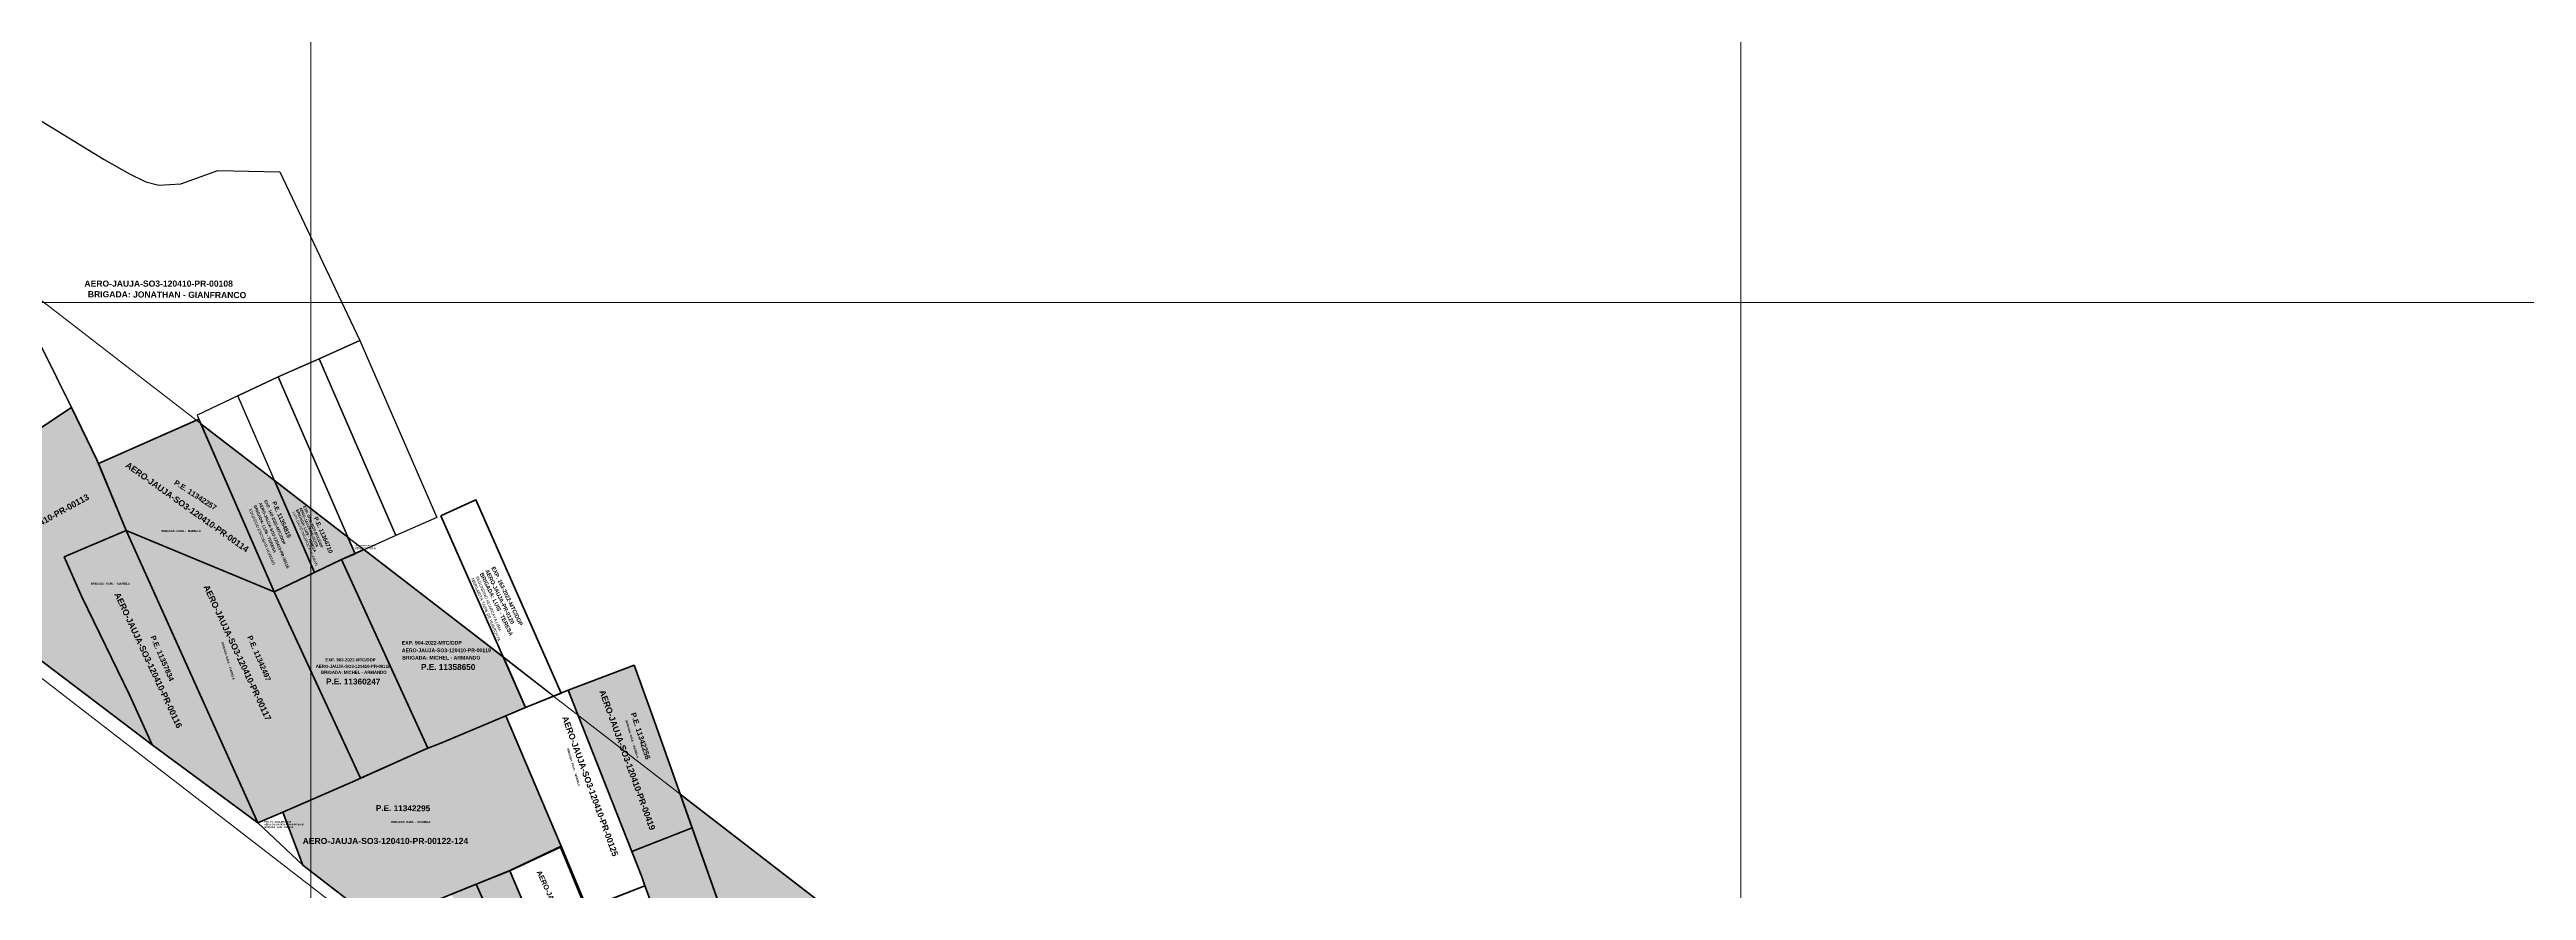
# Model space of a CAD drawing. Header units: metres. Extents: x 0 to 452779, y 0 to 8699072.
# Drawn here: x 448572 to 449785, y 8697212 to 8697624 of the extents above; entities that cross this region are included whole.
import ezdxf
from ezdxf.enums import TextEntityAlignment as Align

# ---------------------------------------------------------------- set-up
doc = ezdxf.new("R2010")
doc.units = ezdxf.units.M
doc.header["$MEASUREMENT"] = 0
for name, color, linetype in [('BASE DE DATOS JAUJA', 7, 'Continuous'), ('CODIGO', 7, 'Continuous'), ('COORD', 7, 'Continuous'), ('EXPEDIENTE', 150, 'Continuous'), ('PARA INGRESAR A SUNARP', 210, 'Continuous'), ('PARTIDA ELECTRONICA', 30, 'Continuous'), ('PERIMETRICO PMD', 5, 'Continuous'), ('PREDIO ADQUIRIDO ( CON RM)', 3, 'Continuous'), ('SUJETO PASIVO', 4, 'Continuous')]:
    doc.layers.add(name, color=color, linetype=linetype)
doc.layers.add('GRILLA', color=8, linetype='Continuous', lineweight=0)
doc.layers.add('PREDIOS INSCRITOS A FAVOR DEL MTC', color=30, linetype='Continuous', lineweight=70)
doc.layers.add('PREDIO DEFINIDO ( EN PROCESO)', color=7, linetype='Continuous', true_color=0xe0e000)
doc.styles.add('SANSSERIFBOLD', font='sasb____.pfb')
doc.styles.get("Standard").update_dxf_attribs({"font": 'arial.ttf'})
doc.dimstyles.get("Standard").update_dxf_attribs({"dimtxt": 0.18, "dimasz": 0.18, "dimexe": 0.18, "dimexo": 0.0625, "dimgap": 0.09, "dimtad": 0, "dimtih": 1, "dimtoh": 1, "dimdec": 4, "dimzin": 0, "dimdsep": 46, "dimtxsty": 'Standard', "dimcen": 0.09, "dimadec": 0, "dimazin": 0, "dimtfac": 1, "dimtdec": 4, "dimtofl": 0, "dimtmove": 0, "dimatfit": 3, "dimfxl": 1, "dimtolj": 1, "dimtzin": 0, "dimarcsym": 0})

# ---------------------------------------------------------------- blocks, each defined once
blk = doc.blocks.new('*D8')
at = {"layer": 'COORD', "color": 0, "lineweight": -2, "transparency": 16777216}
blk.add_line((448700, 8699071.7), (448700, 8698969.9), dxfattribs=at)
at = {"layer": 'Defpoints', "color": 0, "transparency": 16777216}
for p in [(448700, 8699071.8), (448700, 8699066.8), (0, 0)]:
    blk.add_point(p, dxfattribs=at)
at = {"layer": 'COORD', "color": 0, "transparency": 16777216, "insert": (448688.5, 8699018), "char_height": 21, "attachment_point": 5, "rotation": 90}
blk.add_mtext('\\A1;448700', dxfattribs=at)
blk = doc.blocks.new('*D10')
at = {"layer": 'COORD', "color": 0, "lineweight": -2, "transparency": 16777216}
blk.add_line((449400, 8699071.7), (449400, 8698969.9), dxfattribs=at)
at = {"layer": 'Defpoints', "color": 0, "transparency": 16777216}
for p in [(449400, 8699071.8), (449400, 8699066.8), (0, 0)]:
    blk.add_point(p, dxfattribs=at)
at = {"layer": 'COORD', "color": 0, "transparency": 16777216, "insert": (449388.5, 8699018), "char_height": 21, "attachment_point": 5, "rotation": 90}
blk.add_mtext('\\A1;449400', dxfattribs=at)
blk = doc.blocks.new('*D12')
at = {"layer": 'COORD', "color": 0, "lineweight": -2, "transparency": 16777216}
blk.add_line((450100, 8699071.7), (450100, 8698969.9), dxfattribs=at)
at = {"layer": 'Defpoints', "color": 0, "transparency": 16777216}
for p in [(450100, 8699071.8), (450100, 8699066.8), (0, 0)]:
    blk.add_point(p, dxfattribs=at)
at = {"layer": 'COORD', "color": 0, "transparency": 16777216, "insert": (450088.5, 8699018), "char_height": 21, "attachment_point": 5, "rotation": 90}
blk.add_mtext('\\A1;450100', dxfattribs=at)
blk = doc.blocks.new('*D18')
at = {"layer": 'COORD', "color": 0, "lineweight": -2, "transparency": 16777216}
blk.add_line((450402.1, 8697500), (450284.8, 8697500), dxfattribs=at)
at = {"layer": 'Defpoints', "color": 0, "transparency": 16777216}
for p in [(450397.2, 8697500), (450402.2, 8697500), (0, 0)]:
    blk.add_point(p, dxfattribs=at)
at = {"layer": 'COORD', "color": 0, "transparency": 16777216, "insert": (450340.6, 8697511.5), "char_height": 21, "attachment_point": 5}
blk.add_mtext('\\A1;8697500', dxfattribs=at)
blk = doc.blocks.new('*D20')
at = {"layer": 'COORD', "color": 0, "lineweight": -2, "transparency": 16777216}
blk.add_line((450402.1, 8698200), (450284.8, 8698200), dxfattribs=at)
at = {"layer": 'Defpoints', "color": 0, "transparency": 16777216}
for p in [(450397.2, 8698200), (450402.2, 8698200), (0, 0)]:
    blk.add_point(p, dxfattribs=at)
at = {"layer": 'COORD', "color": 0, "transparency": 16777216, "insert": (450340.6, 8698211.5), "char_height": 21, "attachment_point": 5}
blk.add_mtext('\\A1;8698200', dxfattribs=at)
blk = doc.blocks.new('*D22')
at = {"layer": 'COORD', "color": 0, "lineweight": -2, "transparency": 16777216}
blk.add_line((450402.1, 8698900), (450284.8, 8698900), dxfattribs=at)
at = {"layer": 'Defpoints', "color": 0, "transparency": 16777216}
for p in [(450397.2, 8698900), (450402.2, 8698900), (0, 0)]:
    blk.add_point(p, dxfattribs=at)
at = {"layer": 'COORD', "color": 0, "transparency": 16777216, "insert": (450340.6, 8698911.5), "char_height": 21, "attachment_point": 5}
blk.add_mtext('\\A1;8698900', dxfattribs=at)

msp = doc.modelspace()

# ---------------------------------------------------------------- hatches: boundary and pattern name
at = {"layer": 'PREDIOS INSCRITOS A FAVOR DEL MTC', "transparency": 33554559}
h = msp.add_hatch(color=256, dxfattribs=at)
h.dxf.hatch_style = 1
h.paths.add_polyline_path([(448983.9, 8697179.8), (449017.6, 8697153.7), (448999.1, 8697146.2)])
h.paths.add_polyline_path([(448853.7, 8697157.2), (448881.3, 8697167.3), (448898.8, 8697118.2), (448874, 8697106.6)])
h.paths.add_polyline_path([(448781, 8697215.2), (448797.4, 8697221.8), (448826.7, 8697153), (448811.6, 8697146.4)])
h.paths.add_polyline_path([(448762.8, 8697171.9), (448783.3, 8697180), (448801.9, 8697140.3)])
h.paths.add_polyline_path([(448880.9, 8697259.3), (448964.4, 8697194.8), (448911.1, 8697174)])
h.paths.add_polyline_path([(448826, 8697310.2), (448857.2, 8697231.2), (448886.7, 8697242.9), (448867.5, 8697297.2), (448858.3, 8697322.4)])
h.paths.add_polyline_path([(448686.4, 8697250.5), (448696.1, 8697224.5), (448733.3, 8697195.8), (448797.5, 8697221.9), (448822.6, 8697233.8), (448795.5, 8697297.6), (448763.7, 8697284.3), (448756.6, 8697281.5), (448721.6, 8697265.8)])
h.paths.add_polyline_path([(448609.7, 8697388.4), (448674.2, 8697245.2), (448686.4, 8697250.5), (448721.6, 8697265.8), (448724.4, 8697267.1), (448682.1, 8697358.3)])
h.paths.add_polyline_path([(448579.4, 8697375.4), (448609.7, 8697388.4), (448674.2, 8697245.2), (448622.5, 8697283.5), (448611.3, 8697307.9), (448588, 8697355.9)])
h.paths.add_polyline_path([(448487.8, 8697385.5), (448582.9, 8697448.5), (448595.3, 8697423), (448609.7, 8697388.4), (448579.4, 8697375.4), (448588, 8697355.9), (448611.3, 8697307.9), (448622.5, 8697283.5)])
h.paths.add_polyline_path([(448646.3, 8697440.6), (448682.3, 8697412.9), (448701.9, 8697367.8), (448682.1, 8697358.3)])
h.paths.add_polyline_path([(448596.1, 8697421.2), (448645.3, 8697442.9), (448682.1, 8697358.3), (448609.7, 8697388.4)])
h = msp.add_hatch(color=256, dxfattribs=at)
h.dxf.hatch_style = 1
h.paths.add_polyline_path([(448682.3, 8697412.9), (448718.2, 8697385.1), (448721.7, 8697377), (448715.1, 8697374.1), (448701.9, 8697367.8)])
h = msp.add_hatch(color=256, dxfattribs=at)
h.dxf.hatch_style = 1
h.paths.add_polyline_path([(448726.1, 8697379), (448715.1, 8697374.1), (448757.3, 8697281.8), (448763.7, 8697284.3), (448795.5, 8697297.6), (448805.2, 8697301.7), (448794.3, 8697326.3)])
h = msp.add_hatch(color=256, dxfattribs=at)
h.dxf.hatch_style = 1
h.paths.add_polyline_path([(448682.1, 8697358.3), (448715.1, 8697374.1), (448757.3, 8697281.8), (448756.6, 8697281.5), (448724.4, 8697267.1)])
h = msp.add_hatch(color=256, dxfattribs=at)
h.dxf.hatch_style = 1
h.paths.add_polyline_path([(448853.7, 8697157.2), (448874, 8697106.6), (448898.8, 8697118.2), (448881.3, 8697167.3), (448863.5, 8697214.5), (448862.1, 8697218.8), (448857.2, 8697231.2), (448886.7, 8697242.9), (448911.1, 8697174), (448928.5, 8697114.7), (448941.4, 8697066.9), (448941.4, 8697063.7), (448940, 8697057.2), (448939.8, 8697051.1), (448940.4, 8697045.1), (448941.8, 8697038.8), (448938.3, 8697036.8), (448801.9, 8697140.3), (448769, 8697210.3), (448781, 8697215.2), (448811.6, 8697146.4), (448826.7, 8697153), (448826.5, 8697153.4), (448850.6, 8697163.7)])

# ---------------------------------------------------------------- linework, layer by layer
at = {"color": 2, "flags": 128}
msp.add_lwpolyline([(448718.2, 8697385.1), (448726.1, 8697379), (448721.7, 8697377)], close=True, dxfattribs=at)
at = {"layer": 'GRILLA'}
for p, q in [((448700, 8695777.5), (448700, 8699071.8)), ((449400, 8695777.5), (449400, 8699071.8)), ((446402.3, 8697500), (450402.2, 8697500))]:
    msp.add_line(p, q, dxfattribs=at)
at = {"layer": 'PARA INGRESAR A SUNARP', "lineweight": 35}
for points in [[(448763.7, 8697395.6), (448766.1, 8697396.7), (448780.9, 8697403.4), (448822.6, 8697308.8), (448805.2, 8697301.7)], [(448795.5, 8697297.6), (448805.2, 8697301.7), (448826, 8697310.2), (448862.1, 8697218.8), (448863.5, 8697214.5), (448835.3, 8697203.4), (448822.6, 8697233.8)], [(448686.4, 8697250.5), (448674.2, 8697245.2), (448696.1, 8697224.5)], [(448797.4, 8697221.8), (448822.3, 8697233.4), (448834.8, 8697202.9), (448850.6, 8697163.7), (448826.5, 8697153.4)], [(448834.7, 8697203.1), (448863.5, 8697214.5), (448881.3, 8697167.3), (448853.7, 8697157.2), (448850.6, 8697163.7), (448834.7, 8697203.1)]]:
    msp.add_lwpolyline(points, close=True, dxfattribs=at)
at = {"layer": 'PERIMETRICO PMD', "color": 5, "linetype": 'Continuous', "lineweight": 20, "ltscale": 20}
msp.add_lwpolyline([(446623.2, 8698528.1), (446620.4, 8698536.5), (446610.4, 8698557.7), (446651.7, 8698611.1), (446576.6, 8698669.1), (446689.9, 8698815.7), (446740.6, 8698776.6), (446806.8, 8698862.3), (449771.2, 8696571.3), (449776, 8696557.8), (449674.4, 8696425.8), (449839.5, 8696298.1), (449196.3, 8696510), (448340.9, 8697171.3), (448216.4, 8697007.8), (447797.3, 8697331.8), (447784.5, 8697358.9), (447883.4, 8697486.8), (447076.2, 8698110.7), (446956.1, 8698218.6), (446730.5, 8698426.2), (446623.2, 8698528.1)], dxfattribs=at)
at = {"layer": 'PREDIO ADQUIRIDO ( CON RM)', "color": 177, "true_color": 0x293189}
msp.add_lwpolyline([(448794.3, 8697326.3), (448805.2, 8697301.7), (448818.9, 8697307.3)], close=True, dxfattribs=at)
at = {"layer": 'PREDIO DEFINIDO ( EN PROCESO)', "color": 177, "true_color": 0x293189}
for points in [[(448563.6, 8697591.6), (448598.9, 8697569.9), (448611.4, 8697562.9), (448619.3, 8697559), (448625.7, 8697557.4), (448636.5, 8697558), (448654.5, 8697564.5), (448684.9, 8697563.9), (448724.1, 8697481.3), (448704.1, 8697472.4), (448684.1, 8697463.5), (448664.3, 8697454.2), (448644.5, 8697444.8), (448645.3, 8697442.9), (448596.1, 8697421.2), (448595.3, 8697423), (448582.9, 8697448.5), (448568.2, 8697478.3)], [(448664.3, 8697454.2), (448684.1, 8697463.5), (448721.7, 8697377)], [(448674.2, 8697245.2), (448696.1, 8697224.5)]]:
    msp.add_lwpolyline(points, dxfattribs=at)
for points in [[(448449.7, 8697424.2), (448568.2, 8697478.3), (448582.9, 8697448.5), (448487.8, 8697385.5), (448455.5, 8697409.9)], [(448684.1, 8697463.5), (448704.1, 8697472.4), (448741.7, 8697385.9), (448721.7, 8697377)], [(448704.1, 8697472.4), (448724.1, 8697481.3), (448761.8, 8697394.8), (448741.7, 8697385.9)], [(448664.3, 8697454.2), (448684.1, 8697463.5), (448721.7, 8697377), (448715.1, 8697374.1), (448701.9, 8697367.8)], [(448664.3, 8697454.2), (448644.5, 8697444.8), (448682.1, 8697358.3), (448701.9, 8697367.8)]]:
    msp.add_lwpolyline(points, close=True, dxfattribs=at)
at = {"layer": 'PREDIO DEFINIDO ( EN PROCESO)', "color": 177, "lineweight": 0, "true_color": 0x293189}
for points in [[(448383.7, 8697458.7), (448616.4, 8697278.9), (448668.6, 8697238.5), (449049.3, 8696944.2)], [(448733.3, 8697195.8), (448696.1, 8697224.5), (448674.2, 8697245.2), (448622.5, 8697283.5), (448487.8, 8697385.5)]]:
    msp.add_lwpolyline(points, dxfattribs=at)
at = {"layer": 'PREDIOS INSCRITOS A FAVOR DEL MTC', "lineweight": 60}
for points in [[(448487.8, 8697385.5), (448582.9, 8697448.5), (448595.3, 8697423), (448609.7, 8697388.4), (448579.4, 8697375.4), (448588, 8697355.9), (448611.3, 8697307.9), (448622.5, 8697283.5), (448487.8, 8697385.5)], [(448596.1, 8697421.2), (448645.3, 8697442.9), (448682.1, 8697358.3), (448682.1, 8697358.3), (448609.7, 8697388.4), (448596.1, 8697421.2)], [(448579.4, 8697375.4), (448609.7, 8697388.4), (448674.2, 8697245.2), (448622.5, 8697283.5), (448611.3, 8697307.9), (448588, 8697355.9), (448579.4, 8697375.4)], [(448609.7, 8697388.4), (448674.2, 8697245.2), (448686.4, 8697250.5), (448721.6, 8697265.8), (448724.4, 8697267.1), (448682.1, 8697358.3), (448609.7, 8697388.4)], [(448826, 8697310.2), (448857.2, 8697231.2), (448886.7, 8697242.9), (448867.5, 8697297.2), (448858.3, 8697322.4), (448826, 8697310.2)], [(448686.4, 8697250.5), (448696.1, 8697224.5), (448733.3, 8697195.8), (448797.5, 8697221.9), (448822.6, 8697233.8), (448795.5, 8697297.6), (448763.7, 8697284.3), (448756.6, 8697281.5), (448721.6, 8697265.8), (448686.4, 8697250.5)], [(448881.3, 8697167.3), (448863.5, 8697214.5), (448862.1, 8697218.8), (448857.2, 8697231.2), (448886.7, 8697242.9), (448911.1, 8697174)], [(448769, 8697210.3), (448781, 8697215.2), (448811.6, 8697146.4)]]:
    msp.add_lwpolyline(points, dxfattribs=at)
for points in [[(448646.3, 8697440.6), (448682.3, 8697412.9), (448701.9, 8697367.8), (448682.1, 8697358.3)], [(448682.3, 8697412.9), (448718.2, 8697385.1), (448721.7, 8697377), (448715.1, 8697374.1), (448701.9, 8697367.8)], [(448726.1, 8697379), (448715.1, 8697374.1), (448757.3, 8697281.8), (448763.7, 8697284.3), (448795.5, 8697297.6), (448805.2, 8697301.7), (448794.3, 8697326.3)], [(448682.1, 8697358.3), (448715.1, 8697374.1), (448757.3, 8697281.8), (448756.6, 8697281.5), (448724.4, 8697267.1)], [(448880.9, 8697259.3), (448964.4, 8697194.8), (448911.1, 8697174)], [(448781, 8697215.2), (448781, 8697215.2), (448781, 8697215.2), (448797.4, 8697221.8), (448826.7, 8697153), (448811.6, 8697146.4)]]:
    msp.add_lwpolyline(points, close=True, dxfattribs=at)

# ---------------------------------------------------------------- texts
at = {"layer": 'BASE DE DATOS JAUJA', "color": 1, "style": 'SANSSERIFBOLD'}
msp.add_text('AERO-JAUJA-SO3-120410-PR-00108', height=3, dxfattribs=at).set_placement((448625.6, 8697507.7), align=Align.CENTER)
at = {"layer": 'CODIGO', "color": 6, "linetype": 'Continuous', "lineweight": 20, "style": 'SANSSERIFBOLD'}
msp.add_text('BRIGADA: JONATHAN - GIANFRANCO', height=3, rotation=359.6548, dxfattribs=at).set_placement((448629.7, 8697502.3), align=Align.CENTER)
at = {"layer": 'CODIGO', "color": 1, "linetype": 'Continuous', "lineweight": 0, "style": 'SANSSERIFBOLD'}
for s, rotation, p in [('AERO-JAUJA-SO3-120410-PR-00114', 324.5722, (448638.7, 8697398.6)), ('AERO-JAUJA-SO3-120410-PR-00113', 29, (448560.1, 8697386.2)), ('AERO-JAUJA-SO3-120410-PR-00116', 295, (448619.2, 8697324.2)), ('AERO-JAUJA-SO3-120410-PR-00117', 295, (448662.8, 8697327.9)), ('AERO-JAUJA-SO3-120410-PR-00419', 290, (448853.6, 8697275.5)), ('AERO-JAUJA-SO3-120410-PR-00125', 290, (448835.4, 8697262.7))]:
    msp.add_text(s, height=3, rotation=rotation, dxfattribs=at).set_placement(p, align=Align.CENTER)
at = {"layer": 'CODIGO', "color": 6, "linetype": 'Continuous', "lineweight": 20, "style": 'SANSSERIFBOLD'}
for height, rotation, p in [(1.44, 293.3256, (448672, 8697400.4)), (1.3, 293.3256, (448692.7, 8697398.4)), (1.944, 295.7944, (448782.7, 8697367.1))]:
    msp.add_text('BRIGADA: LUIS - TERESA', height=height, rotation=rotation, dxfattribs=at).set_placement(p)
at = {"layer": 'CODIGO', "lineweight": 20, "style": 'SANSSERIFBOLD'}
for s, height, rotation, p in [('AERO-JAUJA-SO3-120410-PR-00115 ', 1.44, 293.3256, (448674.5, 8697401.7)), ('AERO-JAUJA-PR-0115A', 1.3, 293.3256, (448694.4, 8697399.3)), ('AERO-JAUJA-PR-0120', 1.944, 295.7944, (448785.3, 8697368.7))]:
    msp.add_text(s, height=height, rotation=rotation, dxfattribs=at).set_placement(p)
at = {"layer": 'CODIGO', "color": 6, "linetype": 'Continuous', "lineweight": 0, "style": 'SANSSERIFBOLD'}
for p in [(448636.6, 8697387.6), (448602, 8697361.8), (448749, 8697245.2)]:
    msp.add_text('BRIGADA: RAUL -  MARIELA', height=1, dxfattribs=at).set_placement(p, align=Align.CENTER)
at = {"layer": 'CODIGO', "lineweight": 20, "style": 'SANSSERIFBOLD'}
for s, height, p in [('AERO-JAUJA-PR-0115-B', 0.605, (448721.5, 8697379.9)), ('AERO-JAUJA-SO3-120410-PR-00119', 1.8, (448744.6, 8697328.8)), (' AERO-JAUJA-SO3-120410-PR-00118', 1.508, (448701.9, 8697321.1)), ('AERO-JAUJA-SO3-120410-PR-00121', 0.81, (448677.3, 8697244))]:
    msp.add_text(s, height=height, dxfattribs=at).set_placement(p)
at = {"layer": 'CODIGO', "color": 6, "linetype": 'Continuous', "lineweight": 20, "style": 'SANSSERIFBOLD'}
for s, height, p in [('BRIGADA: LUIS - TERESA', 0.605, (448721.4, 8697379.1)), ('BRIGADA: MICHEL - ARMANDO', 1.8, (448744.8, 8697325.2)), ('BRIGADA: MICHEL - ARMANDO', 1.508, (448705.1, 8697318.2)), ('BRIGADA: LUIS - TERESA', 0.81, (448677.4, 8697242.7))]:
    msp.add_text(s, height=height, dxfattribs=at).set_placement(p)
at = {"layer": 'CODIGO', "color": 6, "linetype": 'Continuous', "lineweight": 0, "style": 'SANSSERIFBOLD'}
for p in [(448659.1, 8697324.4), (448856.8, 8697286.1), (448828.2, 8697272.3)]:
    msp.add_text('BRIGADA: RAUL -  MARIELA', height=1, rotation=286.9725, dxfattribs=at).set_placement(p, align=Align.CENTER)
at = {"layer": 'CODIGO', "color": 1, "linetype": 'Continuous', "lineweight": 0, "style": 'SANSSERIFBOLD'}
msp.add_text('AERO-JAUJA-SO3-120410-PR-00122-124', height=3, dxfattribs=at).set_placement((448736.6, 8697234.9), align=Align.CENTER)
at = {"layer": 'CODIGO', "color": 1, "lineweight": 20, "style": 'SANSSERIFBOLD'}
msp.add_text('AERO-JAUJA-SO3-120410-PR-00129', height=2.5, rotation=294.4936, dxfattribs=at).set_placement((448823.1, 8697193.7), align=Align.CENTER)
at = {"layer": 'EXPEDIENTE', "color": 3, "linetype": 'Continuous', "lineweight": 20, "style": 'SANSSERIFBOLD'}
for s, height, rotation, p in [('EXP. 160-2022-MTC/DDP', 1.44, 293.3256, (448677.2, 8697402.9)), ('EXP. 0752-2023-MTC/DDP', 1.3, 293.3256, (448696.2, 8697400.1)), ('EXP. 163-2022-MTC/DDP', 1.944, 295.7944, (448788.4, 8697370.1))]:
    msp.add_text(s, height=height, rotation=rotation, dxfattribs=at).set_placement(p)
for s, height, p in [('EXP. 0753-2023-MTC/DDP', 0.605, (448721.4, 8697380.7)), ('EXP. 904-2022-MTC/DDP', 1.8, (448744.6, 8697332.5)), ('EXP. 903-2022-MTC/DDP', 1.508, (448707.2, 8697324.3)), ('EXP. 164-2022-MTC/DDP', 0.81, (448677.3, 8697245.3))]:
    msp.add_text(s, height=height, dxfattribs=at).set_placement(p)
at = {"layer": 'PARTIDA ELECTRONICA', "lineweight": 0, "style": 'SANSSERIFBOLD'}
for s, height, rotation, p in [('P.E. 11342257', 2.582, 326.995, (448642.9, 8697404.6)), ('P.E. 11357834', 2.582, 293.1601, (448626.2, 8697325.3)), ('P.E. 11342497', 2.582, 293.1601, (448673.6, 8697325.3)), ('P.E. 11360247', 2.878, 359.8132, (448720.8, 8697313)), ('P.E. 11358650', 2.878, 359.8132, (448767.3, 8697320.1)), ('P.E. 11342256', 2.582, 287.8602, (448860.3, 8697287.4)), ('P.E. 11342295', 2.878, 359.8132, (448745.2, 8697251))]:
    msp.add_text(s, height=height, rotation=rotation, dxfattribs=at).set_placement(p, align=Align.CENTER)
at = {"layer": 'PARTIDA ELECTRONICA', "lineweight": 60, "style": 'SANSSERIFBOLD'}
for s, p in [('P.E. 11354815', (448681.1, 8697402.1)), ('P.E. 11364710', (448701.5, 8697394.5))]:
    msp.add_text(s, height=2.07, rotation=293.3256, dxfattribs=at).set_placement(p)
at = {"layer": 'SUJETO PASIVO', "attachment_point": 1, "rotation": 293.33}
for s, insert, char_height in [('EDUARDO ESCOBAR HUAMAN', (448671, 8697399.2), 1.44), ('LUIS DAVID INGAROCA HUAMAN', (448692.3, 8697397.8), 1.3), ('SEGUNDINO HUARCAYA LIMA                                             \\PMARGARITA TAIPE DE HUARCAYA   ', (448782, 8697366.3), 1.44)]:
    msp.add_mtext_dynamic_manual_height_columns(s, width=63.676, gutter_width=1, heights=[10.8], dxfattribs=dict(at, insert=insert, char_height=char_height))

# ---------------------------------------------------------------- dimensions: what is measured, and where the dimension line sits
at = {"layer": 'COORD'}
for feature_location, offset, dtype, picture, middle in [((448700, 8699071.8), (0, -5), 1, '*D8', (448688.5, 8699018)), ((449400, 8699071.8), (0, -5), 1, '*D10', (449388.5, 8699018)), ((450100, 8699071.8), (0, -5), 1, '*D12', (450088.5, 8699018)), ((450402.2, 8698900), (-5, 0), 0, '*D22', (450340.6, 8698911.5)), ((450402.2, 8698200), (-5, 0), 0, '*D20', (450340.6, 8698211.5)), ((450402.2, 8697500), (-5, 0), 0, '*D18', (450340.6, 8697511.5))]:
    dim = msp.add_ordinate_dim(feature_location=feature_location, offset=offset, dtype=dtype, origin=(0, 0), dimstyle='Standard', override={"dimtxt": 21, "dimgap": 0.75, "dimtad": 1, "dimdec": 0}, dxfattribs=at)
    dim.commit()
    dim.dimension.update_dxf_attribs({"geometry": picture, "text_midpoint": middle})

doc.saveas('drawing.dxf')
